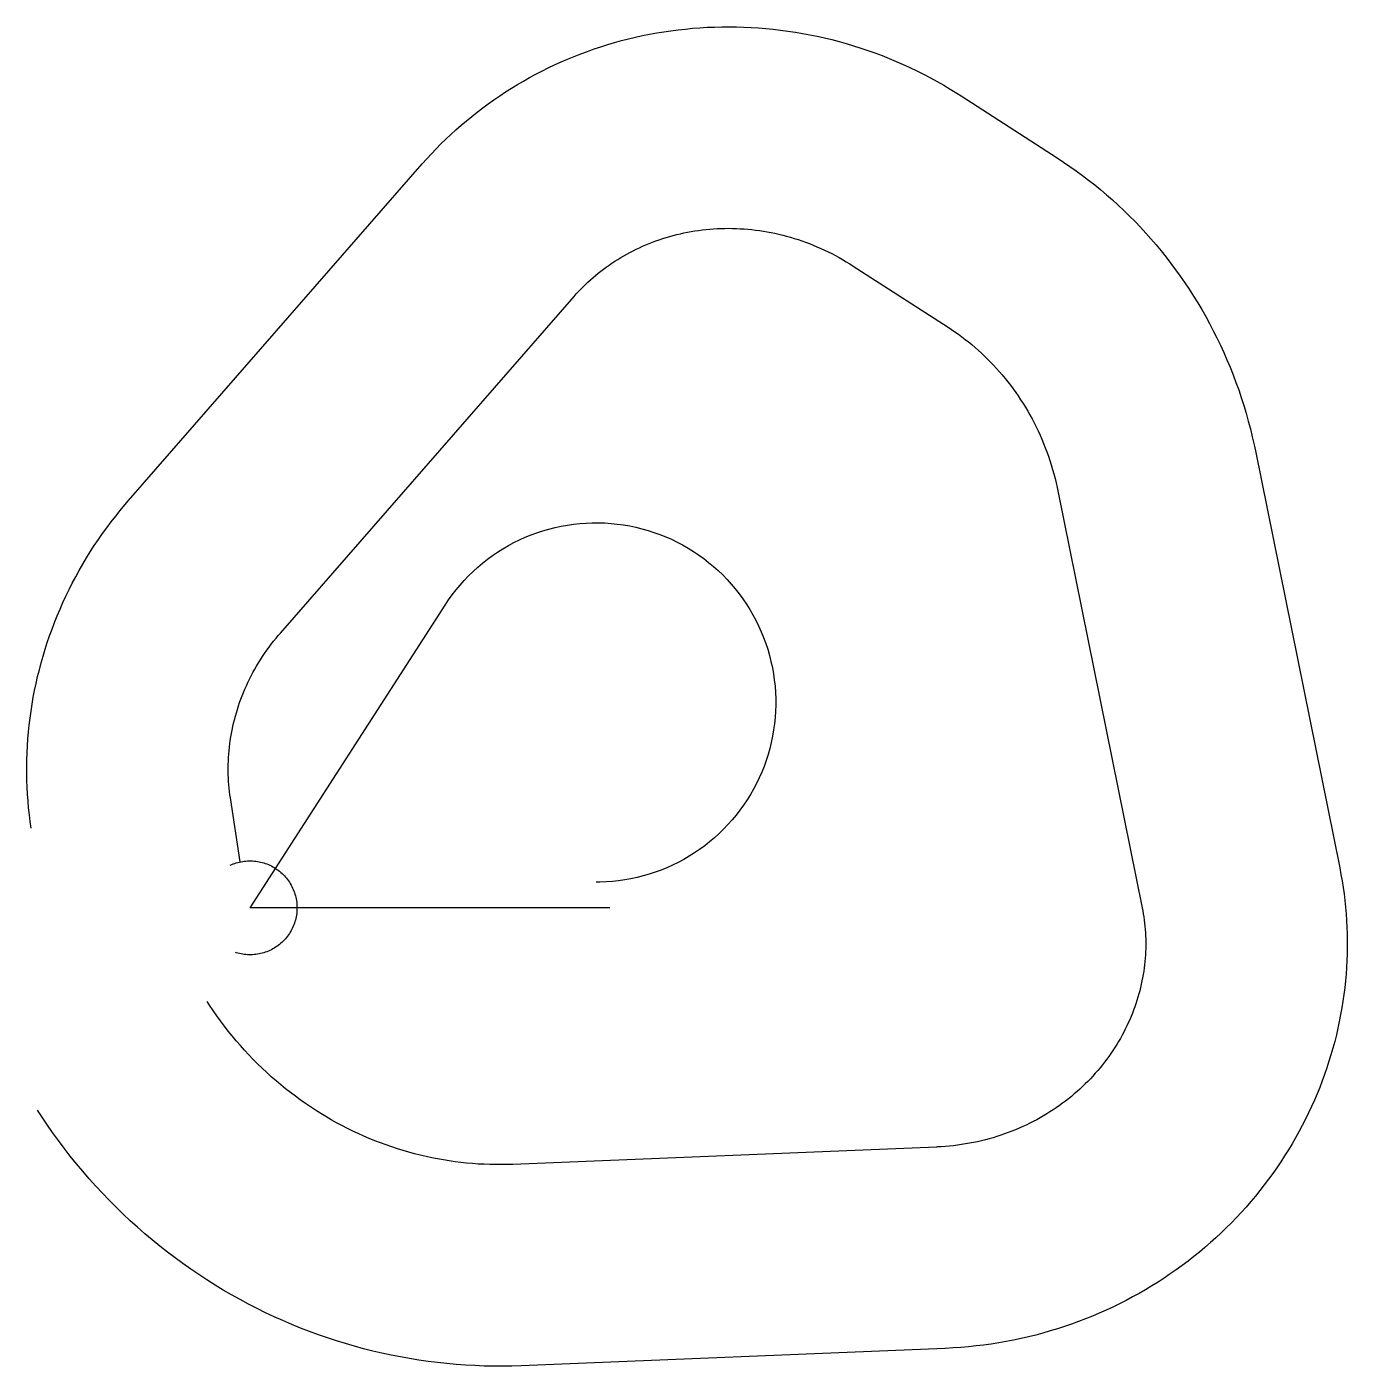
# Model space of a CAD drawing. Header units: metres. Extents: x -5098 to 25053, y -10461 to 20108.
import ezdxf

# ---------------------------------------------------------------- set-up
doc = ezdxf.new("R2010")
doc.units = ezdxf.units.M

msp = doc.modelspace()

# ---------------------------------------------------------------- linework, layer by layer
at = {"layer": 'Boundry', "color": 1}
for p, q in [((16240, 18529), (18429, 17118)), ((-2772, 9298), (3934, 16979)), ((13748, 14662), (15937, 13251)), ((693, 6272), (7399, 13954)), ((22955, 10427), (24881, 912)), ((18447, 9515), (20372, 0)), ((-227, 1048), (-449, 2508)), ((15678, -5458), (6002, -5855)), ((15867, -10054), (6191, -10451))]:
    msp.add_line(p, q, dxfattribs=at)
at = {"layer": 'NorminalTrack', "color": 1}
msp.add_lwpolyline([(8219, 0), (0, 0), (4452, 6909), (4452, 6909), (4532, 7028), (4615, 7144), (4703, 7257), (4795, 7367), (4890, 7474), (4989, 7577), (5092, 7677), (5198, 7773), (5307, 7866), (5420, 7954), (5536, 8039), (5654, 8119), (5775, 8196), (5899, 8268), (6025, 8335), (6154, 8399), (6284, 8457), (6417, 8511), (6551, 8561), (6687, 8606), (6825, 8646), (6964, 8681), (7104, 8711), (7245, 8736), (7386, 8757), (7529, 8772), (7672, 8783), (7815, 8788), (7958, 8789), (8101, 8784), (8244, 8775), (8386, 8760), (8528, 8741), (8669, 8717), (8810, 8687), (8949, 8653), (9087, 8614), (9223, 8570), (9358, 8522), (9491, 8469), (9622, 8411), (9751, 8349), (9877, 8282), (10002, 8211), (10123, 8135), (10242, 8056), (10358, 7972), (10472, 7884), (10582, 7792), (10688, 7697), (10792, 7598), (10892, 7495), (10988, 7389), (11080, 7280), (11169, 7167), (11253, 7051), (11334, 6933), (11410, 6812), (11482, 6688), (11550, 6562), (11613, 6433), (11672, 6303), (11726, 6170), (11776, 6036), (11820, 5900), (11860, 5762), (11895, 5623), (11926, 5483), (11951, 5342), (11971, 5201), (11987, 5058), (11997, 4915), (12003, 4772), (12003, 4629), (11999, 4486), (11989, 4343), (11975, 4201), (11956, 4059), (11931, 3918), (11902, 3777), (11868, 3638), (11829, 3501), (11785, 3364), (11736, 3229), (11683, 3096), (11625, 2965), (11563, 2836), (11496, 2710), (11425, 2585), (11350, 2464), (11270, 2345), (11186, 2229), (11099, 2115), (11007, 2005), (10911, 1899), (10812, 1795), (10710, 1695), (10604, 1599), (10494, 1507), (10382, 1418), (10266, 1334), (10148, 1253), (10026, 1177), (9903, 1105), (9776, 1037), (9648, 974), (9517, 915), (9385, 861), (9250, 812), (9114, 767), (8977, 727), (8838, 692), (8698, 661), (8557, 636), (8415, 616), (8273, 600), (8130, 590), (7987, 584), (7901, 583)], dxfattribs=at)
at = {"layer": 'WindSpiral', "color": 5}
for points in [[(3934, 16979), (4038, 17095), (4143, 17210), (4251, 17323), (4360, 17434), (4472, 17543), (4586, 17651), (4702, 17757), (4820, 17861), (4940, 17963), (5062, 18063), (5186, 18161), (5312, 18257), (5439, 18351), (5569, 18443), (5700, 18533), (5833, 18620), (5967, 18706), (6104, 18789), (6242, 18870), (6381, 18948), (6523, 19024), (6665, 19098), (6809, 19170), (6955, 19239), (7102, 19306), (7251, 19370), (7400, 19431), (7551, 19491), (7704, 19547), (7857, 19601), (8012, 19652), (8167, 19701), (8324, 19747), (8482, 19791), (8641, 19831), (8801, 19869), (8961, 19905), (9123, 19937), (9285, 19967), (9448, 19994), (9611, 20018), (9776, 20039), (9941, 20057), (10106, 20073), (10272, 20086), (10438, 20096), (10605, 20102), (10772, 20106), (10939, 20108), (11107, 20106), (11275, 20101), (11443, 20093), (11611, 20083), (11779, 20069), (11947, 20053), (12115, 20033), (12283, 20011), (12451, 19985), (12618, 19957), (12785, 19925), (12952, 19891), (13119, 19854), (13285, 19814), (13450, 19770), (13615, 19724), (13780, 19675), (13944, 19623), (14107, 19568), (14269, 19510), (14431, 19449), (14591, 19386), (14751, 19319), (14910, 19250), (15068, 19177), (15224, 19102), (15380, 19024), (15534, 18943), (15688, 18860), (15840, 18773), (15990, 18684), (16140, 18592), (16240, 18529)], [(18429, 17118), (18576, 17021), (18721, 16922), (18865, 16820), (19007, 16716), (19148, 16609), (19287, 16499), (19424, 16387), (19559, 16272), (19693, 16155), (19824, 16035), (19954, 15913), (20082, 15788), (20208, 15661), (20331, 15532), (20453, 15400), (20572, 15266), (20689, 15130), (20804, 14991), (20917, 14851), (21027, 14708), (21135, 14563), (21241, 14416), (21344, 14267), (21445, 14116), (21543, 13963), (21638, 13809), (21731, 13652), (21822, 13494), (21910, 13333), (21995, 13171), (22077, 13008), (22157, 12842), (22233, 12676), (22307, 12507), (22378, 12337), (22446, 12166), (22512, 11993), (22574, 11819), (22633, 11644), (22690, 11467), (22743, 11289), (22794, 11110), (22841, 10930), (22885, 10749), (22926, 10567), (22955, 10427)], [(7399, 13954), (7449, 14010), (7501, 14065), (7553, 14120), (7606, 14174), (7661, 14228), (7716, 14280), (7773, 14332), (7831, 14383), (7889, 14433), (7949, 14482), (8010, 14530), (8072, 14577), (8135, 14624), (8199, 14669), (8264, 14714), (8330, 14757), (8397, 14799), (8464, 14841), (8533, 14881), (8603, 14920), (8673, 14958), (8745, 14995), (8817, 15031), (8890, 15066), (8964, 15099), (9039, 15132), (9114, 15163), (9191, 15193), (9268, 15221), (9345, 15248), (9424, 15275), (9503, 15299), (9583, 15323), (9663, 15345), (9744, 15366), (9826, 15385), (9908, 15403), (9991, 15420), (10074, 15435), (10158, 15449), (10242, 15461), (10326, 15472), (10412, 15482), (10497, 15490), (10583, 15496), (10669, 15501), (10756, 15505), (10843, 15507), (10930, 15508), (11017, 15507), (11105, 15504), (11192, 15500), (11280, 15495), (11368, 15487), (11456, 15479), (11545, 15469), (11633, 15457), (11721, 15443), (11810, 15428), (11898, 15412), (11986, 15394), (12074, 15374), (12162, 15353), (12250, 15330), (12338, 15305), (12425, 15279), (12513, 15251), (12600, 15222), (12686, 15191), (12773, 15159), (12859, 15124), (12945, 15089), (13030, 15051), (13115, 15013), (13199, 14972), (13283, 14930), (13366, 14886), (13449, 14841), (13531, 14795), (13613, 14746), (13694, 14696), (13748, 14662)], [(15937, 13251), (16017, 13199), (16096, 13145), (16174, 13089), (16252, 13032), (16329, 12974), (16404, 12914), (16480, 12853), (16554, 12790), (16627, 12726), (16699, 12660), (16770, 12593), (16841, 12524), (16910, 12454), (16978, 12383), (17045, 12310), (17111, 12236), (17176, 12161), (17240, 12084), (17302, 12006), (17363, 11927), (17423, 11846), (17482, 11764), (17540, 11682), (17596, 11597), (17650, 11512), (17704, 11426), (17756, 11338), (17807, 11249), (17856, 11159), (17903, 11069), (17950, 10977), (17994, 10884), (18038, 10790), (18079, 10695), (18119, 10599), (18158, 10502), (18195, 10405), (18230, 10306), (18264, 10207), (18296, 10107), (18326, 10006), (18355, 9904), (18381, 9802), (18407, 9699), (18430, 9595), (18447, 9515)], [(-4996, 1817), (-5018, 1971), (-5038, 2126), (-5055, 2282), (-5069, 2438), (-5080, 2594), (-5089, 2751), (-5094, 2908), (-5098, 3066), (-5098, 3223), (-5096, 3381), (-5090, 3540), (-5083, 3698), (-5072, 3856), (-5058, 4015), (-5042, 4173), (-5023, 4332), (-5001, 4490), (-4977, 4648), (-4949, 4806), (-4919, 4964), (-4886, 5121), (-4850, 5278), (-4811, 5434), (-4770, 5591), (-4726, 5746), (-4679, 5901), (-4629, 6056), (-4577, 6209), (-4521, 6363), (-4463, 6515), (-4402, 6666), (-4339, 6817), (-4273, 6967), (-4204, 7116), (-4132, 7263), (-4058, 7410), (-3981, 7556), (-3901, 7700), (-3819, 7844), (-3734, 7986), (-3647, 8126), (-3557, 8266), (-3464, 8404), (-3369, 8540), (-3271, 8676), (-3171, 8809), (-3068, 8941), (-2963, 9072), (-2856, 9200), (-2772, 9298)], [(-449, 2508), (-459, 2583), (-469, 2658), (-477, 2734), (-484, 2810), (-489, 2886), (-493, 2963), (-496, 3040), (-498, 3117), (-498, 3195), (-497, 3272), (-494, 3350), (-490, 3428), (-485, 3507), (-479, 3585), (-470, 3664), (-461, 3743), (-450, 3821), (-438, 3900), (-424, 3979), (-409, 4058), (-392, 4136), (-375, 4215), (-355, 4294), (-334, 4372), (-312, 4451), (-288, 4529), (-263, 4607), (-237, 4685), (-209, 4762), (-179, 4840), (-148, 4917), (-116, 4993), (-82, 5070), (-47, 5146), (-10, 5221), (28, 5296), (67, 5371), (108, 5445), (150, 5519), (194, 5592), (239, 5664), (286, 5736), (333, 5808), (383, 5878), (433, 5949), (485, 6018), (539, 6087), (593, 6154), (649, 6222), (693, 6272)], [(-453, 972), (-419, 987), (-384, 1001), (-349, 1014), (-314, 1026), (-278, 1036), (-241, 1045), (-205, 1053), (-168, 1059), (-131, 1065), (-93, 1068), (-56, 1071), (-19, 1072), (19, 1072), (56, 1071), (93, 1068), (131, 1065), (168, 1059), (205, 1053), (241, 1045), (278, 1036), (314, 1026), (349, 1014), (384, 1001), (419, 987), (453, 972), (487, 956), (520, 938), (552, 919), (584, 900), (615, 879), (645, 857), (675, 834), (704, 809), (731, 784), (758, 758), (784, 731), (809, 704), (834, 675), (857, 645), (879, 615), (900, 584), (919, 552), (938, 520), (956, 487), (972, 453), (987, 419), (1001, 384), (1014, 349), (1026, 314), (1036, 278), (1045, 241), (1053, 205), (1059, 168), (1065, 131), (1068, 93), (1071, 56), (1072, 19), (1072, -19), (1071, -56), (1068, -93), (1065, -131), (1059, -168), (1053, -205), (1045, -241), (1036, -278), (1026, -314), (1014, -349), (1001, -384), (987, -419), (972, -453), (956, -487), (938, -520), (919, -552), (900, -584), (879, -615), (857, -645), (834, -675), (809, -704), (784, -731), (758, -758), (731, -784), (704, -809), (675, -834), (645, -857), (615, -879), (584, -900), (552, -919), (520, -938), (487, -956), (453, -972), (419, -987), (384, -1001), (349, -1014), (314, -1026), (278, -1036), (241, -1045), (205, -1053), (168, -1059), (131, -1065), (93, -1068), (56, -1071), (19, -1072), (-19, -1072), (-56, -1071), (-93, -1068), (-131, -1065), (-168, -1059), (-205, -1053), (-241, -1045), (-278, -1036), (-314, -1026), (-331, -1020)], [(24881, 912), (24909, 764), (24935, 616), (24959, 467), (24980, 317), (24998, 166), (25014, 15), (25027, -136), (25037, -288), (25045, -441), (25050, -593), (25053, -746), (25052, -900), (25050, -1053), (25044, -1207), (25036, -1361), (25025, -1515), (25011, -1669), (24995, -1823), (24976, -1977), (24954, -2130), (24930, -2284), (24902, -2437), (24872, -2591), (24840, -2743), (24804, -2896), (24766, -3048), (24726, -3200), (24682, -3351), (24636, -3501), (24587, -3651), (24535, -3801), (24481, -3949), (24424, -4097), (24364, -4244), (24302, -4391), (24237, -4536), (24170, -4681), (24099, -4824), (24027, -4967), (23951, -5108), (23873, -5248), (23793, -5388), (23710, -5526), (23624, -5662), (23536, -5798), (23445, -5932), (23352, -6064), (23257, -6195), (23159, -6325), (23058, -6453), (22956, -6580), (22851, -6705), (22743, -6828), (22634, -6949), (22522, -7069), (22407, -7187), (22291, -7303), (22172, -7418), (22052, -7530), (21929, -7641), (21804, -7749), (21677, -7855), (21548, -7960), (21417, -8062), (21283, -8162), (21149, -8260), (21012, -8355), (20873, -8449), (20732, -8540), (20590, -8628), (20446, -8715), (20300, -8799), (20153, -8880), (20004, -8959), (19853, -9036), (19701, -9110), (19547, -9181), (19392, -9250), (19236, -9316), (19078, -9380), (18919, -9441), (18758, -9499), (18597, -9555), (18434, -9607), (18270, -9657), (18105, -9704), (17939, -9749), (17772, -9790), (17604, -9829), (17435, -9864), (17265, -9897), (17094, -9927), (16923, -9954), (16751, -9978), (16579, -9999), (16405, -10017), (16232, -10032), (16057, -10044), (15883, -10053), (15867, -10054)], [(20372, 0), (20385, -69), (20397, -139), (20408, -208), (20418, -279), (20427, -350), (20434, -421), (20440, -492), (20445, -564), (20449, -636), (20452, -709), (20453, -782), (20453, -855), (20451, -928), (20449, -1001), (20445, -1075), (20439, -1149), (20433, -1223), (20425, -1297), (20416, -1371), (20405, -1446), (20394, -1520), (20380, -1594), (20366, -1669), (20350, -1743), (20333, -1817), (20314, -1891), (20294, -1966), (20273, -2040), (20250, -2113), (20226, -2187), (20201, -2261), (20174, -2334), (20146, -2407), (20116, -2480), (20086, -2552), (20053, -2624), (20020, -2696), (19985, -2767), (19949, -2838), (19911, -2909), (19872, -2979), (19832, -3049), (19790, -3118), (19747, -3186), (19703, -3255), (19657, -3322), (19610, -3389), (19562, -3455), (19512, -3521), (19462, -3586), (19409, -3650), (19356, -3713), (19301, -3776), (19245, -3838), (19188, -3899), (19130, -3960), (19070, -4019), (19010, -4078), (18948, -4135), (18884, -4192), (18820, -4248), (18755, -4303), (18688, -4357), (18620, -4409), (18551, -4461), (18481, -4512), (18410, -4562), (18338, -4610), (18265, -4658), (18191, -4704), (18116, -4749), (18039, -4793), (17962, -4835), (17884, -4877), (17805, -4917), (17725, -4956), (17644, -4993), (17563, -5030), (17480, -5065), (17397, -5098), (17312, -5130), (17228, -5161), (17142, -5191), (17055, -5219), (16968, -5245), (16880, -5270), (16792, -5294), (16703, -5316), (16613, -5337), (16522, -5356), (16431, -5373), (16340, -5389), (16248, -5404), (16156, -5417), (16063, -5428), (15969, -5438), (15876, -5446), (15781, -5452), (15687, -5457), (15678, -5458)], [(6002, -5855), (5871, -5859), (5739, -5861), (5607, -5860), (5475, -5858), (5343, -5853), (5211, -5846), (5078, -5836), (4945, -5824), (4813, -5810), (4680, -5793), (4548, -5774), (4416, -5753), (4283, -5729), (4151, -5703), (4019, -5675), (3888, -5644), (3757, -5611), (3626, -5575), (3495, -5538), (3365, -5497), (3236, -5455), (3107, -5410), (2978, -5363), (2851, -5314), (2723, -5262), (2597, -5208), (2471, -5151), (2346, -5093), (2222, -5032), (2099, -4969), (1976, -4903), (1855, -4835), (1734, -4765), (1615, -4693), (1497, -4619), (1379, -4542), (1263, -4463), (1148, -4383), (1035, -4300), (922, -4214), (811, -4127), (702, -4038), (593, -3946), (486, -3853), (381, -3757), (277, -3660), (174, -3560), (73, -3459), (-26, -3356), (-123, -3251), (-219, -3143), (-313, -3035), (-406, -2924), (-497, -2811), (-585, -2697), (-672, -2581), (-757, -2463), (-840, -2344), (-922, -2223), (-978, -2136)], [(6191, -10451), (5979, -10458), (5767, -10461), (5555, -10460), (5343, -10456), (5130, -10448), (4918, -10436), (4705, -10421), (4493, -10402), (4280, -10379), (4068, -10352), (3856, -10322), (3644, -10288), (3433, -10250), (3222, -10208), (3012, -10163), (2802, -10114), (2593, -10061), (2385, -10005), (2177, -9945), (1971, -9881), (1765, -9813), (1560, -9742), (1356, -9668), (1153, -9589), (952, -9507), (752, -9421), (553, -9332), (355, -9239), (159, -9143), (-36, -9043), (-229, -8940), (-421, -8833), (-611, -8723), (-799, -8609), (-985, -8492), (-1170, -8371), (-1352, -8248), (-1533, -8120), (-1711, -7990), (-1888, -7856), (-2062, -7720), (-2234, -7579), (-2403, -7436), (-2571, -7290), (-2736, -7141), (-2898, -6988), (-3058, -6833), (-3216, -6675), (-3371, -6513), (-3523, -6349), (-3672, -6182), (-3819, -6013), (-3963, -5840), (-4104, -5665), (-4242, -5488), (-4377, -5307), (-4509, -5125), (-4638, -4939), (-4764, -4752), (-4851, -4617)]]:
    msp.add_lwpolyline(points, dxfattribs=at)

doc.saveas('drawing.dxf')
